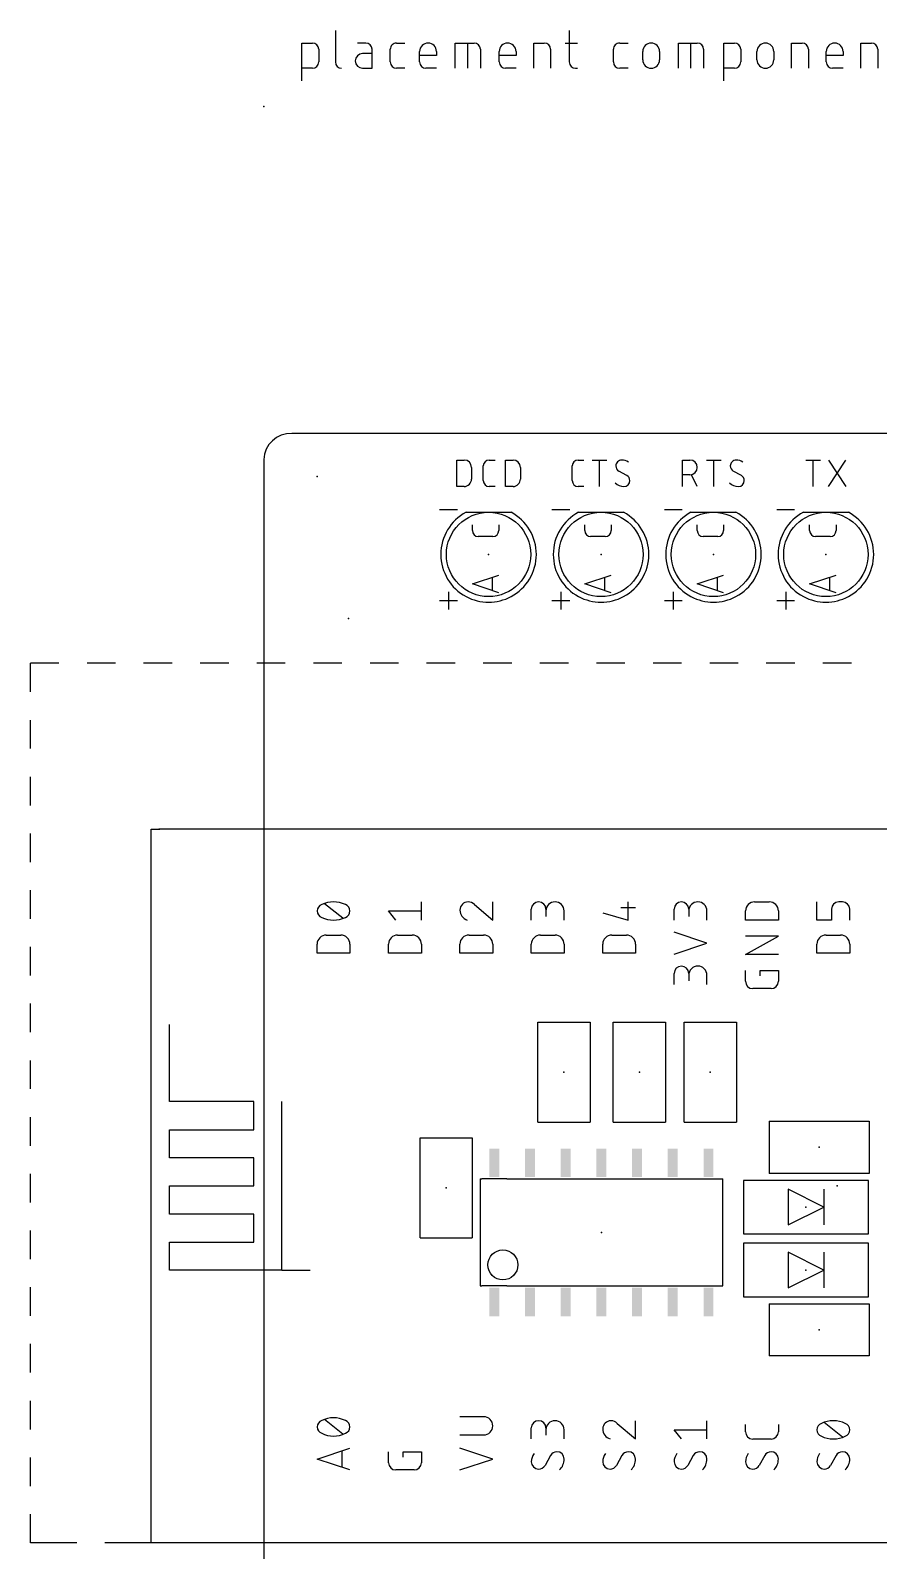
# Model space of a CAD drawing. Extents: x -8.3 to 60.9, y -11.6 to 73.3.
# Drawn here: x -8.3 to 21.9, y 19.2 to 73.3 of the extents above; entities that cross this region are included whole.
import ezdxf

# ---------------------------------------------------------------- set-up
doc = ezdxf.new("R2010")
doc.units = 0
for name, color, linetype in [('20', 30, 'CONTINUOUS'), ('21', 253, 'CONTINUOUS'), ('23', 7, 'CONTINUOUS'), ('51', 253, 'CONTINUOUS')]:
    doc.layers.add(name, color=color, linetype=linetype)

# ---------------------------------------------------------------- blocks, each defined once
blk = doc.blocks.new('RECT')
blk.add_solid([(-0.5, -0.5), (0.5, -0.5), (-0.5, 0.5), (0.5, 0.5)])

msp = doc.modelspace()

# ---------------------------------------------------------------- linework, layer by layer
at = {"layer": '20'}
for p, q in [((52.3, 59), (1, 59)), ((0, 58.08), (0, 1))]:
    msp.add_line(p, q, dxfattribs=at)
msp.add_arc((0.96, 58.04), 0.9608, 87.6141, 177.6141, dxfattribs=at)
at = {"layer": '21'}
for p, q in [((2.5485, 73.3488), (2.5485, 72.227)), ((10.8694, 73.3488), (10.8694, 72.227)), ((1.3589, 71.5539), (1.3589, 72.9001)), ((1.3589, 72.9001), (1.7328, 72.9001)), ((1.9572, 72.6758), (1.9572, 72.227)), ((3.632, 72.9001), (3.3329, 72.9001)), ((3.8564, 72.5262), (3.5199, 72.5262)), ((3.8564, 72.0027), (3.8564, 72.6758)), ((4.5006, 72.227), (4.5006, 72.6758)), ((4.725, 72.9001), (5.0241, 72.9001)), ((5.5481, 72.227), (5.5481, 72.601)), ((6.1464, 72.601), (6.1464, 72.4514)), ((6.813, 72.0027), (6.813, 72.9001)), ((6.813, 72.9001), (7.4861, 72.9001)), ((7.2617, 72.0027), (7.2617, 72.9001)), ((7.7105, 72.6758), (7.7105, 72.0027)), ((8.3771, 72.227), (8.3771, 72.601)), ((8.9754, 72.601), (8.9754, 72.4514)), ((9.609, 72.0027), (9.609, 72.9001)), ((9.609, 72.9001), (9.983, 72.9001)), ((10.2074, 72.6758), (10.2074, 72.0027)), ((10.7198, 72.9001), (11.1685, 72.9001)), ((12.44, 72.227), (12.44, 72.6758)), ((12.6643, 72.9001), (12.9635, 72.9001)), ((13.4875, 72.3018), (13.4875, 72.601)), ((14.0858, 72.601), (14.0858, 72.3018)), ((14.7524, 72.0027), (14.7524, 72.9001)), ((14.7524, 72.9001), (15.4255, 72.9001)), ((15.2011, 72.0027), (15.2011, 72.9001)), ((15.6498, 72.6758), (15.6498, 72.0027)), ((16.3706, 71.5539), (16.3706, 72.9001)), ((16.3706, 72.9001), (16.7446, 72.9001)), ((16.969, 72.6758), (16.969, 72.227)), ((17.5484, 72.3018), (17.5484, 72.601)), ((18.1467, 72.601), (18.1467, 72.3018)), ((18.7804, 72.0027), (18.7804, 72.9001)), ((18.7804, 72.9001), (19.1543, 72.9001)), ((19.3787, 72.6758), (19.3787, 72.0027)), ((20.0123, 72.227), (20.0123, 72.601)), ((20.6106, 72.601), (20.6106, 72.4514)), ((21.2443, 72.0027), (21.2443, 72.9001)), ((21.2443, 72.9001), (21.6182, 72.9001)), ((21.8426, 72.6758), (21.8426, 72.0027)), ((1.7328, 72.0027), (1.3589, 72.0027)), ((3.5199, 72.0027), (3.8564, 72.0027)), ((5.0241, 72.0027), (4.725, 72.0027)), ((6.1464, 72.4514), (5.5481, 72.4514)), ((6.1464, 72.0027), (5.7725, 72.0027)), ((8.9754, 72.4514), (8.3771, 72.4514)), ((8.9754, 72.0027), (8.6014, 72.0027)), ((11.0937, 72.0027), (11.1685, 72.0027)), ((12.9635, 72.0027), (12.6643, 72.0027)), ((16.7446, 72.0027), (16.3706, 72.0027)), ((20.6106, 72.4514), (20.0123, 72.4514)), ((20.6106, 72.0027), (20.2367, 72.0027)), ((6.8703, 57.1181), (6.8703, 58.0579)), ((6.8703, 58.0579), (7.1313, 58.0579)), ((8.0214, 58.0579), (8.2303, 58.0579)), ((8.6076, 57.1181), (8.6076, 58.0579)), ((8.6076, 58.0579), (8.8687, 58.0579)), ((11.1845, 58.0579), (11.3933, 58.0579)), ((11.6793, 58.0579), (12.2014, 58.0579)), ((11.9403, 57.1181), (11.9403, 58.0579)), ((14.9036, 57.1181), (14.9036, 58.0579)), ((14.9036, 58.0579), (15.1647, 58.0579)), ((15.7513, 58.0579), (16.2734, 58.0579)), ((16.0124, 57.1181), (16.0124, 58.0579)), ((19.2861, 58.0579), (19.8082, 58.0579)), ((19.5472, 57.1181), (19.5472, 58.0579)), ((20.0873, 57.1181), (20.7139, 58.0579)), ((20.0873, 58.0579), (20.7139, 57.1181)), ((7.3924, 57.7968), (7.3924, 57.3792)), ((7.8126, 57.3269), (7.8126, 57.8491)), ((9.1297, 57.7968), (9.1297, 57.3792)), ((10.9757, 57.3269), (10.9757, 57.8491)), ((12.9199, 57.5097), (12.6328, 57.6663)), ((15.1647, 57.5358), (14.9036, 57.5358)), ((15.4257, 57.1181), (15.2169, 57.5358)), ((16.992, 57.5097), (16.7048, 57.6663)), ((7.1313, 57.1181), (6.8703, 57.1181)), ((8.2303, 57.1181), (8.0214, 57.1181)), ((8.8687, 57.1181), (8.6076, 57.1181)), ((11.3933, 57.1181), (11.1845, 57.1181)), ((6.8887, 56.2875), (6.2538, 56.2875)), ((10.8887, 56.2875), (10.2538, 56.2875)), ((14.8887, 56.2875), (14.2538, 56.2875)), ((18.8888, 56.2875), (18.2538, 56.2875)), ((6.8887, 53.0538), (6.2538, 53.0538)), ((6.5713, 53.3713), (6.5713, 52.7363)), ((10.8887, 53.0538), (10.2538, 53.0538)), ((10.5713, 53.3713), (10.5713, 52.7363)), ((14.8887, 53.0538), (14.2538, 53.0538)), ((14.5713, 53.3713), (14.5713, 52.7363)), ((18.8888, 53.0538), (18.2538, 53.0538)), ((18.5712, 53.3713), (18.5712, 52.7363)), ((-8.3, 49.8075), (-8.3, 50.8263)), ((-7.2862, 50.8263), (-8.3, 50.8263)), ((-5.2724, 50.8263), (-6.2862, 50.8263)), ((-3.2586, 50.8263), (-4.2724, 50.8263)), ((-1.2448, 50.8263), (-2.2586, 50.8263)), ((0.769, 50.8263), (-0.2448, 50.8263)), ((2.7828, 50.8263), (1.769, 50.8263)), ((4.7966, 50.8263), (3.7828, 50.8263)), ((6.8103, 50.8263), (5.7966, 50.8263)), ((8.8241, 50.8263), (7.8103, 50.8263)), ((10.8379, 50.8263), (9.8241, 50.8263)), ((12.8517, 50.8263), (11.8379, 50.8263)), ((14.8655, 50.8263), (13.8517, 50.8263)), ((16.8793, 50.8263), (15.8655, 50.8263)), ((18.8931, 50.8263), (17.8793, 50.8263)), ((20.9069, 50.8263), (19.8931, 50.8263)), ((-8.3, 47.7888), (-8.3, 48.8075)), ((-8.3, 45.77), (-8.3, 46.7888)), ((-4, 19.5263), (-4, 44.9263)), ((-4, 44.9263), (-3.7, 44.9263)), ((-3.7, 44.9263), (-3.73, 44.9263)), ((44.5, 44.9263), (-3.7, 44.9263)), ((-8.3, 43.7512), (-8.3, 44.77)), ((-8.3, 41.7325), (-8.3, 42.7512)), ((2.8096, 41.7512), (2.1604, 42.2705)), ((5.6092, 41.6863), (5.6092, 42.3355)), ((7.5001, 42.2381), (8.1492, 41.6863)), ((8.1492, 41.6863), (8.1492, 42.3355)), ((12.9696, 41.6863), (12.9696, 42.3355)), ((17.4654, 42.3355), (17.9846, 42.3355)), ((19.6808, 41.6863), (19.6808, 42.3355)), ((20.5896, 42.3355), (20.4597, 42.3355)), ((4.7004, 41.6863), (4.4408, 42.0109)), ((4.4408, 42.0109), (5.6092, 42.0109)), ((9.5208, 41.6863), (9.5208, 42.0758)), ((10.0401, 42.0758), (10.0401, 41.8162)), ((10.6892, 41.6863), (10.6892, 42.0109)), ((12.0608, 41.946), (12.9696, 41.6863)), ((12.7099, 42.1407), (13.2292, 42.1407)), ((14.6008, 41.6863), (14.6008, 42.0758)), ((15.1201, 42.0758), (15.1201, 41.8162)), ((15.7692, 41.6863), (15.7692, 42.0109)), ((17.1408, 41.6863), (17.1408, 42.0109)), ((18.3092, 41.6863), (17.1408, 41.6863)), ((18.3092, 42.0109), (18.3092, 41.6863)), ((20.2001, 41.6863), (19.6808, 41.6863)), ((20.2001, 42.0758), (20.2001, 41.6863)), ((20.8492, 41.6863), (20.8492, 42.0758)), ((2.2254, 41.1544), (2.7446, 41.1544)), ((4.7654, 41.1544), (5.2846, 41.1544)), ((7.3054, 41.1544), (7.8246, 41.1544)), ((9.8454, 41.1544), (10.3646, 41.1544)), ((12.3854, 41.1544), (12.9046, 41.1544)), ((15.7692, 40.8679), (14.6008, 41.2574)), ((17.1408, 40.4671), (18.3092, 41.1163)), ((18.3092, 41.1163), (17.1408, 41.1163)), ((20.0054, 41.1544), (20.5246, 41.1544)), ((-8.3, 39.7138), (-8.3, 40.7325)), ((1.9008, 40.5052), (1.9008, 40.8298)), ((3.0692, 40.8298), (3.0692, 40.5052)), ((4.4408, 40.5052), (4.4408, 40.8298)), ((5.6092, 40.8298), (5.6092, 40.5052)), ((6.9808, 40.5052), (6.9808, 40.8298)), ((8.1492, 40.8298), (8.1492, 40.5052)), ((9.5208, 40.5052), (9.5208, 40.8298)), ((10.6892, 40.8298), (10.6892, 40.5052)), ((12.0608, 40.5052), (12.0608, 40.8298)), ((13.2292, 40.8298), (13.2292, 40.5052)), ((14.6008, 40.4784), (15.7692, 40.8679)), ((19.6808, 40.5052), (19.6808, 40.8298)), ((20.8492, 40.8298), (20.8492, 40.5052)), ((3.0692, 40.5052), (1.9008, 40.5052)), ((5.6092, 40.5052), (4.4408, 40.5052)), ((8.1492, 40.5052), (6.9808, 40.5052)), ((10.6892, 40.5052), (9.5208, 40.5052)), ((13.2292, 40.5052), (12.0608, 40.5052)), ((18.3092, 40.4671), (17.1408, 40.4671)), ((20.8492, 40.5052), (19.6808, 40.5052)), ((14.6008, 39.4003), (14.6008, 39.7898)), ((15.1201, 39.7898), (15.1201, 39.5302)), ((15.7692, 39.4003), (15.7692, 39.7249)), ((17.1408, 39.5076), (17.1408, 39.8971)), ((17.6601, 39.7023), (17.6601, 39.8971)), ((17.6601, 39.8971), (18.3092, 39.8971)), ((18.3092, 39.8971), (18.3092, 39.5076)), ((18.0496, 39.2479), (17.4004, 39.2479)), ((-8.3, 37.695), (-8.3, 38.7138)), ((-3.35, 35.2263), (-3.35, 37.9763)), ((9.7542, 34.497), (9.7542, 38.053)), ((9.7542, 38.053), (11.6083, 38.053)), ((11.6083, 38.053), (11.6083, 34.497)), ((12.4367, 34.497), (12.4367, 38.053)), ((12.4367, 38.053), (14.2909, 38.053)), ((14.2909, 38.053), (14.2909, 34.497)), ((14.9604, 34.497), (14.9604, 38.053)), ((14.9604, 38.053), (16.8146, 38.053)), ((16.8146, 38.053), (16.8146, 34.497)), ((-8.3, 35.6763), (-8.3, 36.695)), ((-0.35, 35.2263), (-3.35, 35.2263)), ((-0.35, 34.2263), (-0.35, 35.2263)), ((0.65, 29.2263), (0.65, 35.2263)), ((-8.3, 33.6575), (-8.3, 34.6763)), ((-3.35, 33.2263), (-3.35, 34.2263)), ((-3.35, 34.2263), (-0.35, 34.2263)), ((9.7542, 34.497), (11.6083, 34.497)), ((12.4367, 34.497), (14.2909, 34.497)), ((14.9604, 34.497), (16.8146, 34.497)), ((17.987, 34.5271), (21.543, 34.5271)), ((17.987, 34.5271), (17.987, 32.6729)), ((21.543, 34.5271), (21.543, 32.6729)), ((5.5629, 30.3808), (5.5629, 33.9368)), ((5.5629, 33.9368), (7.4171, 33.9368)), ((7.4171, 33.9368), (7.4171, 30.3808)), ((-0.35, 33.2263), (-3.35, 33.2263)), ((-0.35, 32.2263), (-0.35, 33.2263)), ((-8.3, 31.6388), (-8.3, 32.6575)), ((7.6958, 32.4763), (7.6958, 28.6663)), ((7.6958, 32.4763), (7.7593, 32.4763)), ((8.6483, 32.4763), (9.0293, 32.4763)), ((9.9183, 32.4763), (10.2993, 32.4763)), ((11.1883, 32.4763), (11.5693, 32.4763)), ((12.4583, 32.4763), (12.8392, 32.4763)), ((13.7283, 32.4763), (14.1093, 32.4763)), ((14.9983, 32.4763), (15.3793, 32.4763)), ((16.2683, 32.4763), (16.3317, 32.4763)), ((16.3317, 28.6663), (16.3317, 32.4763)), ((21.543, 32.6729), (17.987, 32.6729)), ((-3.35, 31.2263), (-3.35, 32.2263)), ((-3.35, 32.2263), (-0.35, 32.2263)), ((21.5113, 32.4237), (17.0663, 32.4237)), ((17.0663, 32.4237), (17.0663, 30.5188)), ((18.6538, 32.1063), (18.6538, 30.8362)), ((19.9238, 31.4713), (18.6538, 32.1063)), ((19.9238, 32.1063), (19.9238, 30.8362)), ((21.5113, 30.5188), (21.5113, 32.4237)), ((18.6538, 30.8362), (19.9238, 31.4713)), ((-0.35, 31.2263), (-3.35, 31.2263)), ((-0.35, 30.2263), (-0.35, 31.2263)), ((-8.3, 29.62), (-8.3, 30.6388)), ((5.5629, 30.3808), (7.4171, 30.3808)), ((17.0663, 30.5188), (21.5113, 30.5188)), ((-3.35, 29.2263), (-3.35, 30.2263)), ((-3.35, 30.2263), (-0.35, 30.2263)), ((21.5113, 30.1863), (17.0663, 30.1863)), ((17.0663, 30.1863), (17.0663, 28.2813)), ((18.6538, 29.8688), (18.6538, 28.5988)), ((19.9238, 29.2338), (18.6538, 29.8688)), ((19.9238, 29.8688), (19.9238, 28.5988)), ((21.5113, 28.2813), (21.5113, 30.1863)), ((0.65, 29.2263), (-3.35, 29.2263)), ((0.65, 29.2263), (1.65, 29.2263)), ((18.6538, 28.5988), (19.9238, 29.2338)), ((-8.3, 27.6013), (-8.3, 28.62)), ((7.6958, 28.6663), (7.7593, 28.6663)), ((8.6483, 28.6663), (9.0293, 28.6663)), ((9.9183, 28.6663), (10.2993, 28.6663)), ((11.1883, 28.6663), (11.5693, 28.6663)), ((12.4583, 28.6663), (12.8392, 28.6663)), ((13.7283, 28.6663), (14.1093, 28.6663)), ((14.9983, 28.6663), (15.3793, 28.6663)), ((16.2683, 28.6663), (16.3317, 28.6663)), ((17.0663, 28.2813), (21.5113, 28.2813)), ((17.987, 28.0346), (21.543, 28.0346)), ((17.987, 28.0346), (17.987, 26.1804)), ((21.543, 28.0346), (21.543, 26.1804)), ((-8.3, 25.5825), (-8.3, 26.6013)), ((21.543, 26.1804), (17.987, 26.1804)), ((-8.3, 23.5638), (-8.3, 24.5825)), ((2.8096, 23.3899), (2.1604, 23.9092)), ((7.8246, 24.0122), (6.9808, 24.0122)), ((13.2292, 23.2219), (13.2292, 23.8711)), ((15.7692, 23.2219), (15.7692, 23.8711)), ((20.5896, 23.2869), (19.9404, 23.8061)), ((6.9808, 23.3631), (7.8246, 23.3631)), ((9.5208, 23.2219), (9.5208, 23.6114)), ((10.0401, 23.6114), (10.0401, 23.3518)), ((10.6892, 23.2219), (10.6892, 23.5465)), ((12.5801, 23.7737), (13.2292, 23.2219)), ((14.8604, 23.2219), (14.6008, 23.5465)), ((14.6008, 23.5465), (15.7692, 23.5465)), ((17.1408, 23.4783), (17.1408, 23.7379)), ((18.3092, 23.7379), (18.3092, 23.4783)), ((1.9008, 22.5065), (3.0692, 22.896)), ((2.7771, 22.7986), (2.7771, 22.2144)), ((4.4408, 22.3767), (4.4408, 22.7662)), ((4.9601, 22.5714), (4.9601, 22.7662)), ((4.9601, 22.7662), (5.6092, 22.7662)), ((5.6092, 22.7662), (5.6092, 22.3767)), ((8.1492, 22.5065), (6.9808, 22.896)), ((18.0496, 23.2186), (17.4004, 23.2186)), ((-8.3, 21.545), (-8.3, 22.5638)), ((3.0692, 22.1171), (1.9008, 22.5065)), ((6.9808, 22.1171), (8.1492, 22.5065)), ((10.2024, 22.6363), (10.0076, 22.2793)), ((12.7424, 22.6363), (12.5476, 22.2793)), ((15.2824, 22.6363), (15.0876, 22.2793)), ((17.8224, 22.6363), (17.6276, 22.2793)), ((20.3624, 22.6363), (20.1676, 22.2793)), ((5.3496, 22.1171), (4.7004, 22.1171)), ((-8.3, 19.5263), (-8.3, 20.545)), ((-6.65, 19.5263), (-8.3, 19.5263)), ((-4, 19.5263), (-5.65, 19.5263)), ((44.8, 19.5263), (-4, 19.5263))]:
    msp.add_line(p, q, dxfattribs=at)
msp.add_circle((8.5085, 29.4155), 0.5334, dxfattribs=at)
for centre, radius, start, end in [((1.7328, 72.6758), 0.2244, 0, 90), ((3.5199, 72.2644), 0.2618, 90, 270), ((3.632, 72.6758), 0.2244, 0, 90), ((4.725, 72.6758), 0.2244, 89.9992, 180), ((5.8473, 72.601), 0.2992, 0, 180), ((7.4861, 72.6758), 0.2244, 0, 90), ((8.6762, 72.601), 0.2992, 0, 180), ((9.983, 72.6758), 0.2244, 0, 90), ((12.6643, 72.6758), 0.2244, 89.9992, 180), ((13.7866, 72.601), 0.2992, 0, 180), ((15.4255, 72.6758), 0.2244, 0, 90), ((16.7446, 72.6758), 0.2244, 0, 90), ((17.8475, 72.601), 0.2992, 0, 180), ((19.1543, 72.6758), 0.2244, 0, 90), ((20.3115, 72.601), 0.2992, 0, 180), ((21.6182, 72.6758), 0.2244, 0, 90), ((1.7328, 72.227), 0.2244, 270.0008, 0), ((2.7729, 72.227), 0.2244, 180, 270), ((4.725, 72.227), 0.2244, 180, 270), ((5.7725, 72.227), 0.2244, 180, 270), ((8.6014, 72.227), 0.2244, 180, 270), ((11.0937, 72.227), 0.2244, 180, 270), ((12.6643, 72.227), 0.2244, 180, 270), ((13.7866, 72.3018), 0.2992, 180, 0), ((16.7446, 72.227), 0.2244, 270.0008, 0), ((17.8475, 72.3018), 0.2992, 180, 0), ((20.2367, 72.227), 0.2244, 180, 270), ((7.1313, 57.7968), 0.2611, 0, 90), ((8.0214, 57.8491), 0.2088, 90.0009, 180), ((8.8687, 57.7968), 0.2611, 0, 90), ((11.1845, 57.8491), 0.2088, 90.0009, 180), ((12.7372, 57.8491), 0.2088, 89.9991, 180), ((12.7372, 57.6663), 0.3916, 53.1301, 89.9991), ((15.1647, 57.7968), 0.2611, 270, 90), ((16.8092, 57.8491), 0.2088, 89.9991, 180), ((16.8092, 57.6663), 0.3916, 53.1301, 89.9991), ((7.1313, 57.3792), 0.2611, 269.9993, 0), ((8.8687, 57.3792), 0.2611, 269.9993, 0), ((12.7404, 57.8491), 0.2121, 179.9997, 239.4903), ((12.8122, 57.3269), 0.2121, 0.0001, 59.4899), ((16.8125, 57.8491), 0.2121, 179.9997, 239.4903), ((16.8843, 57.3269), 0.2121, 0.0001, 59.4899), ((8.0214, 57.3269), 0.2088, 180, 270), ((11.1845, 57.3269), 0.2088, 180, 270), ((12.8155, 57.5593), 0.4412, 224.7611, 269.9999), ((12.8155, 57.3269), 0.2088, 270, 0), ((16.8876, 57.5593), 0.4412, 224.7611, 269.9999), ((16.8876, 57.3269), 0.2088, 270, 0), ((8, 54.7), 1.7, 118.0725, 241.9275), ((8, 54.7), 1.7, 118.0725, 241.9275), ((8, 54.7), 1.7, 298.0725, 61.9275), ((8, 54.7), 1.7, 298.0725, 61.9275), ((12, 54.7), 1.7, 118.0725, 241.9275), ((12, 54.7), 1.7, 118.0725, 241.9275), ((12, 54.7), 1.7, 298.0725, 61.9275), ((12, 54.7), 1.7, 298.0725, 61.9275), ((16, 54.7), 1.7, 118.0725, 241.9275), ((16, 54.7), 1.7, 118.0725, 241.9275), ((16, 54.7), 1.7, 298.0725, 61.9275), ((16, 54.7), 1.7, 298.0725, 61.9275), ((20, 54.7), 1.7, 118.0725, 241.9275), ((20, 54.7), 1.7, 118.0725, 241.9275), ((20, 54.7), 1.7, 298.0725, 61.9275), ((20, 54.7), 1.7, 298.0725, 61.9275), ((2.141, 42.0109), 0.2402, 108.924, 180.0001), ((2.485, 41.3726), 0.9629, 90.0001, 115.9889), ((2.485, 41.3726), 0.9629, 64.0112, 90), ((2.829, 42.0109), 0.2402, 0, 71.0747), ((7.2729, 42.0434), 0.2921, 90, 180), ((7.2729, 42.0217), 0.3137, 43.6034, 90.0002), ((9.7804, 42.0758), 0.2596, 0, 180), ((10.3646, 42.0109), 0.3246, 0, 180), ((14.8604, 42.0758), 0.2596, 0, 180), ((15.4446, 42.0109), 0.3246, 0, 180), ((17.4654, 42.0109), 0.3246, 90, 180), ((17.9846, 42.0109), 0.3246, 359.9994, 90), ((20.4597, 42.0758), 0.2596, 90, 180), ((20.5896, 42.0758), 0.2596, 0, 90), ((2.141, 42.0109), 0.2402, 180, 251.0758), ((2.485, 42.6492), 0.9629, 244.0111, 269.9999), ((2.485, 42.6492), 0.9629, 270, 295.9888), ((2.829, 42.0109), 0.2402, 288.9254, 359.9998), ((7.3561, 42.0434), 0.3753, 180.0001, 252.0554), ((2.2254, 40.8298), 0.3246, 90, 180), ((2.7446, 40.8298), 0.3246, 359.9994, 90), ((4.7654, 40.8298), 0.3246, 90, 180), ((5.2846, 40.8298), 0.3246, 359.9994, 90), ((7.3054, 40.8298), 0.3246, 90, 180), ((7.8246, 40.8298), 0.3246, 359.9994, 90), ((9.8454, 40.8298), 0.3246, 90, 180), ((10.3646, 40.8298), 0.3246, 359.9994, 90), ((12.3854, 40.8298), 0.3246, 90, 180), ((12.9046, 40.8298), 0.3246, 359.9994, 90), ((20.0054, 40.8298), 0.3246, 90, 180), ((20.5246, 40.8298), 0.3246, 359.9994, 90), ((14.8604, 39.7898), 0.2596, 0, 180), ((15.4446, 39.7249), 0.3246, 0, 180), ((17.4004, 39.5076), 0.2596, 180.0014, 270), ((18.0496, 39.5076), 0.2596, 270, 0), ((2.141, 23.6495), 0.2402, 108.924, 180.0001), ((2.485, 23.0112), 0.9629, 90.0001, 115.9889), ((2.485, 23.0112), 0.9629, 64.0112, 90), ((2.829, 23.6495), 0.2402, 0, 71.0747), ((7.8246, 23.6876), 0.3246, 270, 90), ((9.7804, 23.6114), 0.2596, 0, 180), ((10.3646, 23.5465), 0.3246, 0, 180), ((12.3529, 23.579), 0.2921, 90, 180), ((12.3529, 23.5573), 0.3137, 43.6034, 90.0002), ((20.265, 22.9082), 0.9629, 90.0001, 115.9889), ((20.265, 22.9082), 0.9629, 64.0112, 90), ((2.141, 23.6495), 0.2402, 180, 251.0758), ((2.485, 24.2878), 0.9629, 244.0111, 269.9999), ((2.485, 24.2878), 0.9629, 270, 295.9888), ((2.829, 23.6495), 0.2402, 288.9254, 359.9998), ((12.4361, 23.579), 0.3753, 180.0001, 252.0554), ((17.4004, 23.4783), 0.2596, 180.0014, 270), ((18.0496, 23.4783), 0.2596, 270, 0), ((19.921, 23.5465), 0.2402, 108.924, 180.0001), ((19.921, 23.5465), 0.2402, 180, 251.0758), ((20.265, 24.1848), 0.9629, 244.0111, 269.9999), ((20.265, 24.1848), 0.9629, 270, 295.9888), ((20.609, 23.5465), 0.2402, 0, 71.0747), ((20.609, 23.5465), 0.2402, 288.9254, 359.9998), ((10.4296, 22.5025), 0.2637, 90.0001, 149.4899), ((10.4296, 22.5065), 0.2596, 0, 90), ((12.9696, 22.5025), 0.2637, 90.0001, 149.4899), ((12.9696, 22.5065), 0.2596, 0, 90), ((15.5096, 22.5025), 0.2637, 90.0001, 149.4899), ((15.5096, 22.5065), 0.2596, 0, 90), ((18.0496, 22.5025), 0.2637, 90.0001, 149.4899), ((18.0496, 22.5065), 0.2596, 0, 90), ((20.5896, 22.5025), 0.2637, 90.0001, 149.4899), ((20.5896, 22.5065), 0.2596, 0, 90), ((4.7004, 22.3767), 0.2596, 180.0014, 270), ((5.3496, 22.3767), 0.2596, 270, 0), ((10.0076, 22.4092), 0.4868, 143.1294, 180), ((9.7804, 22.4092), 0.2596, 180, 270), ((9.7804, 22.4132), 0.2637, 269.9998, 329.4902), ((10.1407, 22.5065), 0.5485, 314.761, 359.9999), ((12.5476, 22.4092), 0.4868, 143.1294, 180), ((12.3204, 22.4092), 0.2596, 180, 270), ((12.3204, 22.4132), 0.2637, 269.9998, 329.4902), ((12.6807, 22.5065), 0.5485, 314.761, 359.9999), ((15.0876, 22.4092), 0.4868, 143.1294, 180), ((14.8604, 22.4092), 0.2596, 180, 270), ((14.8604, 22.4132), 0.2637, 269.9998, 329.4902), ((15.2207, 22.5065), 0.5485, 314.761, 359.9999), ((17.6276, 22.4092), 0.4868, 143.1294, 180), ((17.4004, 22.4092), 0.2596, 180, 270), ((17.4004, 22.4132), 0.2637, 269.9998, 329.4902), ((17.7607, 22.5065), 0.5485, 314.761, 359.9999), ((20.1676, 22.4092), 0.4868, 143.1294, 180), ((19.9404, 22.4092), 0.2596, 180, 270), ((19.9404, 22.4132), 0.2637, 269.9998, 329.4902), ((20.3007, 22.5065), 0.5485, 314.761, 359.9999)]:
    msp.add_arc(centre, radius, start, end, dxfattribs=at)
at = {"layer": '23'}
for p in [(0, 70.6437), (1.905, 57.4675), (8, 54.7), (12, 54.7), (16, 54.7), (20, 54.7), (3.0163, 52.4194), (10.6813, 36.275), (13.3638, 36.275), (15.8875, 36.275), (19.765, 33.6), (6.49, 32.1588), (20.4, 32.2263), (19.2888, 31.4713), (12.0137, 30.5713), (19.2888, 29.2338), (19.765, 27.1075)]:
    msp.add_point(p, dxfattribs=at)
at = {"layer": '51'}
for p, q in [((7.2, 56.2), (8.8, 56.2)), ((7.4221, 55.5469), (7.4221, 55.7558)), ((8.3619, 55.7558), (8.3619, 55.5469)), ((11.2, 56.2), (12.8, 56.2)), ((11.4221, 55.5469), (11.4221, 55.7558)), ((12.3619, 55.7558), (12.3619, 55.5469)), ((15.2, 56.2), (16.8, 56.2)), ((15.4221, 55.5469), (15.4221, 55.7558)), ((16.3619, 55.7558), (16.3619, 55.5469)), ((19.2, 56.2), (20.8, 56.2)), ((19.4221, 55.5469), (19.4221, 55.7558)), ((20.3619, 55.7558), (20.3619, 55.5469)), ((8.1531, 55.3381), (7.6309, 55.3381)), ((12.1531, 55.3381), (11.6309, 55.3381)), ((16.1531, 55.3381), (15.6309, 55.3381)), ((20.1531, 55.3381), (19.6309, 55.3381)), ((7.4221, 53.6514), (8.3619, 53.9646)), ((8.3619, 53.3381), (7.4221, 53.6514)), ((8.127, 53.8863), (8.127, 53.4164)), ((11.4221, 53.6514), (12.3619, 53.9646)), ((12.3619, 53.3381), (11.4221, 53.6514)), ((12.127, 53.8863), (12.127, 53.4164)), ((15.4221, 53.6514), (16.3619, 53.9646)), ((16.3619, 53.3381), (15.4221, 53.6514)), ((16.127, 53.8863), (16.127, 53.4164)), ((19.4221, 53.6514), (20.3619, 53.9646)), ((20.3619, 53.3381), (19.4221, 53.6514)), ((20.127, 53.8863), (20.127, 53.4164)), ((8.6483, 32.4763), (7.7593, 32.4763)), ((9.0293, 32.4763), (9.9183, 32.4763)), ((10.2993, 32.4763), (11.1883, 32.4763)), ((11.5693, 32.4763), (12.4583, 32.4763)), ((12.8392, 32.4763), (13.7283, 32.4763)), ((14.1093, 32.4763), (14.9983, 32.4763)), ((15.3793, 32.4763), (16.2683, 32.4763)), ((8.6483, 28.6663), (7.7593, 28.6663)), ((9.0293, 28.6663), (9.9183, 28.6663)), ((10.2993, 28.6663), (11.1883, 28.6663)), ((11.5693, 28.6663), (12.4583, 28.6663)), ((12.8392, 28.6663), (13.7283, 28.6663)), ((14.1093, 28.6663), (14.9983, 28.6663)), ((15.3793, 28.6663), (16.2683, 28.6663))]:
    msp.add_line(p, q, dxfattribs=at)
for centre in [(8, 54.7), (12, 54.7), (16, 54.7), (20, 54.7)]:
    msp.add_circle(centre, 1.5, dxfattribs=at)
for centre, radius, start, end in [((7.6309, 55.547), 0.2089, 180.0017, 270), ((8.1531, 55.5469), 0.2088, 270, 0), ((11.6309, 55.547), 0.2089, 180.0017, 270), ((12.1531, 55.5469), 0.2088, 270, 0), ((15.6309, 55.547), 0.2089, 180.0017, 270), ((16.1531, 55.5469), 0.2088, 270, 0), ((19.6309, 55.547), 0.2089, 180.0017, 270), ((20.1531, 55.5469), 0.2088, 270, 0), ((8, 54.7), 1.7, 241.9275, 298.0725), ((12, 54.7), 1.7, 241.9275, 298.0725), ((16, 54.7), 1.7, 241.9275, 298.0725), ((20, 54.7), 1.7, 241.9275, 298.0725)]:
    msp.add_arc(centre, radius, start, end, dxfattribs=at)

# ---------------------------------------------------------------- block references
at = {"layer": '51', "xscale": 0.3556, "yscale": 1.016}
for p in [(8.2038, 33.0478), (9.4738, 33.0478), (10.7438, 33.0478), (12.0137, 33.0478), (13.2838, 33.0478), (14.5538, 33.0478), (15.8238, 33.0478), (8.2038, 28.0948), (9.4738, 28.0948), (10.7438, 28.0948), (12.0137, 28.0948), (13.2838, 28.0948), (14.5538, 28.0948), (15.8238, 28.0948)]:
    msp.add_blockref('RECT', p, dxfattribs=at)

doc.saveas('drawing.dxf')
